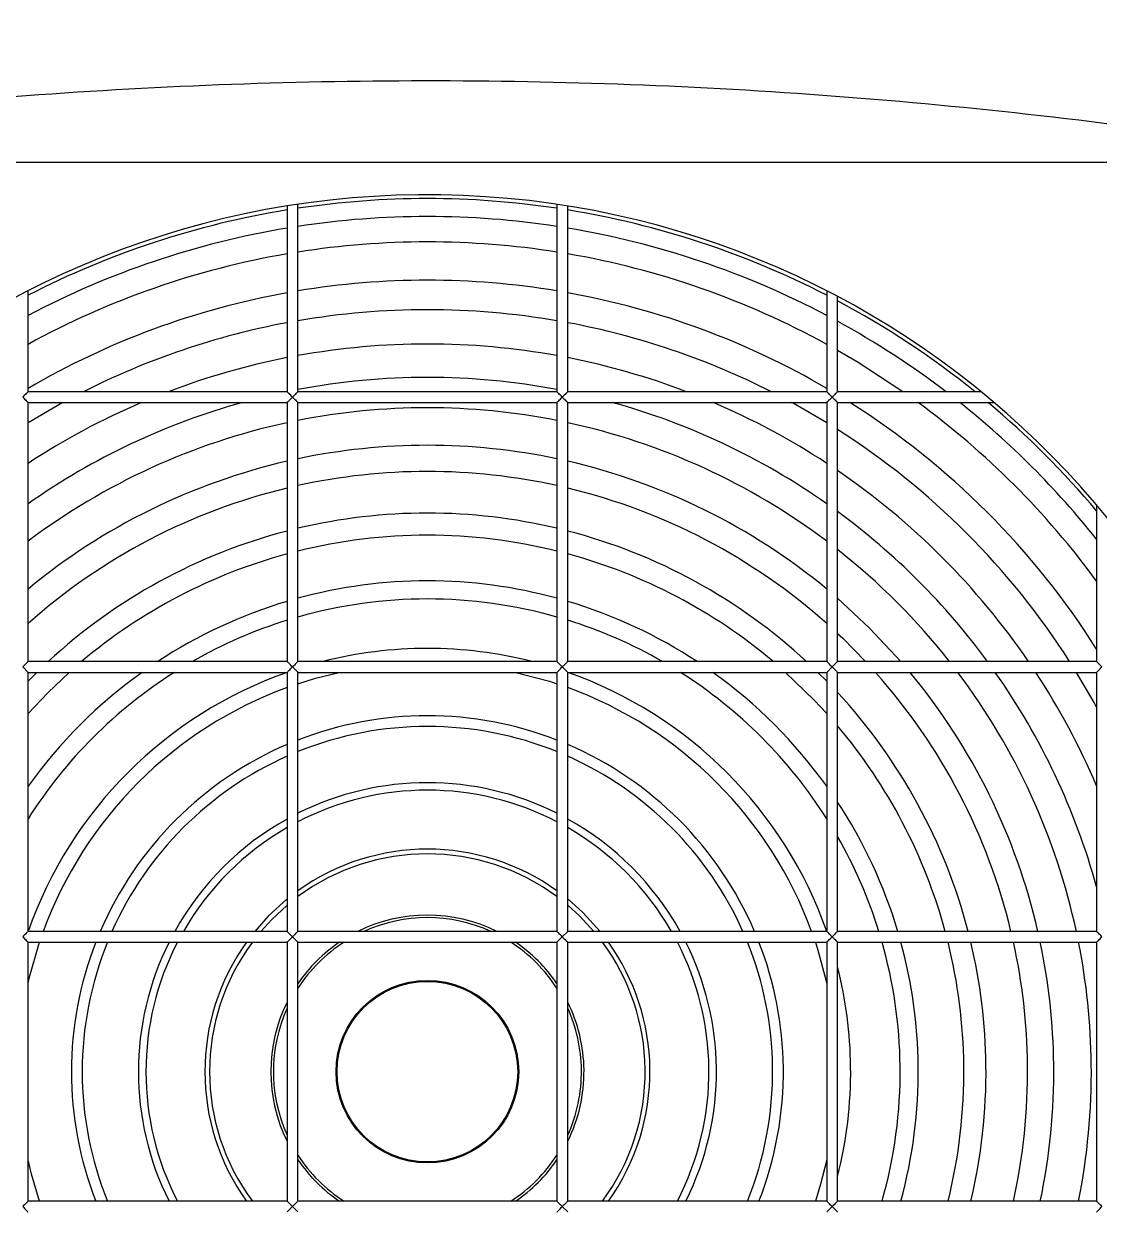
# Model space of a CAD drawing. Extents: x 14.8 to 109.8, y 1.6 to 86.6.
# Drawn here: x 47.512 to 51.498, y 36.308 to 40.702 of the extents above; entities that cross this region are included whole.
import ezdxf

# ---------------------------------------------------------------- set-up
doc = ezdxf.new("R2010")
doc.units = 0
doc.header["$MEASUREMENT"] = 0
doc.layers.add('OBJECT', color=7, linetype='CONTINUOUS')

msp = doc.modelspace()

# ---------------------------------------------------------------- linework, layer by layer
at = {"layer": 'OBJECT'}
for p, q in [((52.3283, 40.1882), (45.6883, 40.1882)), ((48.5283, 39.3382), (48.5283, 40.0326)), ((49.4883, 40.0326), (49.4883, 39.3382)), ((48.4883, 40.0264), (48.4883, 39.3382)), ((49.5283, 39.3382), (49.5283, 40.0264)), ((47.5283, 39.3382), (47.5283, 39.7117)), ((50.4883, 39.7117), (50.4883, 39.3382)), ((50.5283, 39.3382), (50.5283, 39.6909)), ((48.4883, 39.3382), (47.5283, 39.3382)), ((49.4883, 39.3382), (48.5283, 39.3382)), ((50.4883, 39.3382), (49.5283, 39.3382)), ((51.0607, 39.3382), (50.5283, 39.3382)), ((47.5283, 38.3382), (47.5283, 39.2982)), ((47.5283, 39.2982), (48.4883, 39.2982)), ((47.6573, 39.2982), (47.5283, 39.2235)), ((48.4883, 39.2982), (48.4883, 38.3382)), ((48.5283, 38.3382), (48.5283, 39.2982)), ((48.5283, 39.2982), (49.4883, 39.2982)), ((49.4883, 39.2982), (49.4883, 38.3382)), ((49.5283, 38.3382), (49.5283, 39.2982)), ((49.5283, 39.2982), (50.4883, 39.2982)), ((50.4883, 39.2982), (50.4883, 38.3382)), ((50.5283, 38.3382), (50.5283, 39.2982)), ((50.5283, 39.2982), (51.1088, 39.2982)), ((51.4883, 38.9187), (51.4883, 38.3382)), ((47.5083, 38.3182), (47.5283, 38.2982)), ((48.4883, 38.3382), (47.5283, 38.3382)), ((49.4883, 38.3382), (48.5283, 38.3382)), ((50.4883, 38.3382), (49.5283, 38.3382)), ((50.4883, 38.2982), (50.5083, 38.3182)), ((50.5283, 38.3382), (50.5083, 38.3182)), ((51.4883, 38.3382), (50.5283, 38.3382)), ((47.5283, 37.3382), (47.5283, 38.2982)), ((47.5283, 38.2982), (48.4883, 38.2982)), ((47.5609, 38.2982), (47.5283, 38.2657)), ((48.4883, 38.2982), (48.4883, 37.3382)), ((48.5283, 37.3382), (48.5283, 38.2982)), ((48.5283, 38.2982), (49.4883, 38.2982)), ((49.4883, 38.2982), (49.4883, 37.3382)), ((49.5283, 37.3382), (49.5283, 38.2982)), ((49.5283, 38.2982), (50.4883, 38.2982)), ((50.4883, 38.2657), (50.4558, 38.2982)), ((50.4883, 38.2982), (50.4883, 37.3382)), ((50.5283, 37.3382), (50.5283, 38.2982)), ((50.5283, 38.2982), (51.4883, 38.2982)), ((51.4883, 38.2982), (51.4883, 37.3382)), ((48.4883, 37.3382), (47.5283, 37.3382)), ((48.5083, 37.3182), (48.4883, 37.3382)), ((48.5083, 37.3182), (48.5283, 37.2982)), ((49.4883, 37.3382), (48.5283, 37.3382)), ((49.4883, 37.2982), (49.5083, 37.3182)), ((49.5283, 37.3382), (49.5083, 37.3182)), ((50.4883, 37.3382), (49.5283, 37.3382)), ((51.4883, 37.3382), (50.5283, 37.3382)), ((47.5283, 37.2982), (48.4883, 37.2982)), ((47.5283, 36.3382), (47.5283, 37.2982)), ((48.4883, 37.2982), (48.4883, 36.3382)), ((48.5283, 37.2982), (49.4883, 37.2982)), ((48.5283, 36.3382), (48.5283, 37.2982)), ((49.4883, 37.2982), (49.4883, 36.3382)), ((49.5283, 37.2982), (50.4883, 37.2982)), ((49.5283, 36.3382), (49.5283, 37.2982)), ((50.4883, 37.2982), (50.4883, 36.3382)), ((50.5283, 36.3382), (50.5283, 37.2982)), ((50.5283, 37.2982), (51.4883, 37.2982)), ((51.4883, 37.2982), (51.4883, 36.3382)), ((48.4883, 36.3382), (47.5283, 36.3382)), ((48.5283, 36.3382), (48.5083, 36.3182)), ((49.4883, 36.3382), (48.5283, 36.3382)), ((49.5083, 36.3182), (49.4883, 36.3382)), ((50.4883, 36.3382), (49.5283, 36.3382)), ((51.4883, 36.3382), (50.5283, 36.3382)), ((48.4883, 36.2982), (48.5083, 36.3182)), ((49.5083, 36.3182), (49.5283, 36.2982))]:
    msp.add_line(p, q, dxfattribs=at)
at = {"layer": 'OBJECT', "flags": 128}
for points in [[(50.7708, 39.3382), (50.6052, 39.4463), (50.5283, 39.4915)], [(47.5283, 39.3382), (47.528, 39.3379), (47.5271, 39.337), (47.5256, 39.3355), (47.5236, 39.3335), (47.5212, 39.3311), (47.5183, 39.3282), (47.5152, 39.3251), (47.5118, 39.3217), (47.5083, 39.3182)], [(48.5083, 39.3182), (48.5049, 39.3217), (48.5015, 39.3251), (48.4983, 39.3282), (48.4955, 39.3311), (48.493, 39.3335), (48.491, 39.3355), (48.4895, 39.337), (48.4886, 39.3379), (48.4883, 39.3382)], [(48.5283, 39.3382), (48.528, 39.3379), (48.5271, 39.337), (48.5256, 39.3355), (48.5236, 39.3335), (48.5212, 39.3311), (48.5183, 39.3282), (48.5152, 39.3251), (48.5118, 39.3217), (48.5083, 39.3182)], [(49.5083, 39.3182), (49.5049, 39.3217), (49.5015, 39.3251), (49.4983, 39.3282), (49.4955, 39.3311), (49.493, 39.3335), (49.491, 39.3355), (49.4895, 39.337), (49.4886, 39.3379), (49.4883, 39.3382)], [(49.5283, 39.3382), (49.528, 39.3379), (49.5271, 39.337), (49.5256, 39.3355), (49.5236, 39.3335), (49.5212, 39.3311), (49.5183, 39.3282), (49.5152, 39.3251), (49.5118, 39.3217), (49.5083, 39.3182)], [(50.5083, 39.3182), (50.5049, 39.3217), (50.5015, 39.3251), (50.4983, 39.3282), (50.4955, 39.3311), (50.493, 39.3335), (50.491, 39.3355), (50.4895, 39.337), (50.4886, 39.3379), (50.4883, 39.3382)], [(50.5283, 39.3382), (50.528, 39.3379), (50.5271, 39.337), (50.5256, 39.3355), (50.5236, 39.3335), (50.5212, 39.3311), (50.5183, 39.3282), (50.5152, 39.3251), (50.5118, 39.3217), (50.5083, 39.3182)], [(47.5083, 39.3182), (47.512, 39.3145), (47.5155, 39.311), (47.5189, 39.3077), (47.5218, 39.3047), (47.5243, 39.3023), (47.5262, 39.3003), (47.5276, 39.299), (47.5282, 39.2983), (47.5283, 39.2982)], [(48.4883, 39.2982), (48.4884, 39.2983), (48.4891, 39.299), (48.4904, 39.3003), (48.4924, 39.3023), (48.4949, 39.3047), (48.4978, 39.3077), (48.5011, 39.311), (48.5046, 39.3145), (48.5083, 39.3182)], [(48.5083, 39.3182), (48.512, 39.3145), (48.5155, 39.311), (48.5189, 39.3077), (48.5218, 39.3047), (48.5243, 39.3023), (48.5262, 39.3003), (48.5276, 39.299), (48.5282, 39.2983), (48.5283, 39.2982)], [(49.4883, 39.2982), (49.4884, 39.2983), (49.4891, 39.299), (49.4904, 39.3003), (49.4924, 39.3023), (49.4949, 39.3047), (49.4978, 39.3077), (49.5011, 39.311), (49.5046, 39.3145), (49.5083, 39.3182)], [(49.5083, 39.3182), (49.512, 39.3145), (49.5155, 39.311), (49.5189, 39.3077), (49.5218, 39.3047), (49.5243, 39.3023), (49.5262, 39.3003), (49.5276, 39.299), (49.5282, 39.2983), (49.5283, 39.2982)], [(50.4883, 39.2235), (50.3634, 39.296), (50.3594, 39.2982)], [(50.4883, 39.2982), (50.4884, 39.2983), (50.4891, 39.299), (50.4904, 39.3003), (50.4924, 39.3023), (50.4949, 39.3047), (50.4978, 39.3077), (50.5011, 39.311), (50.5046, 39.3145), (50.5083, 39.3182)], [(50.5083, 39.3182), (50.512, 39.3145), (50.5155, 39.311), (50.5189, 39.3077), (50.5218, 39.3047), (50.5243, 39.3023), (50.5262, 39.3003), (50.5276, 39.299), (50.5282, 39.2983), (50.5283, 39.2982)], [(50.763, 38.3382), (50.6471, 38.4625), (50.5283, 38.5729)], [(50.5283, 38.4423), (50.5473, 38.4243), (50.6324, 38.3382)], [(47.5283, 38.3382), (47.528, 38.3379), (47.5271, 38.337), (47.5256, 38.3355), (47.5236, 38.3335), (47.5212, 38.3311), (47.5183, 38.3282), (47.5152, 38.3251), (47.5118, 38.3217), (47.5083, 38.3182)], [(48.5083, 38.3182), (48.5049, 38.3217), (48.5015, 38.3251), (48.4983, 38.3282), (48.4955, 38.3311), (48.493, 38.3335), (48.491, 38.3355), (48.4895, 38.337), (48.4886, 38.3379), (48.4883, 38.3382)], [(48.4883, 38.2982), (48.4884, 38.2983), (48.4891, 38.299), (48.4904, 38.3003), (48.4924, 38.3023), (48.4949, 38.3047), (48.4978, 38.3077), (48.5011, 38.311), (48.5046, 38.3145), (48.5083, 38.3182)], [(48.5283, 38.3382), (48.528, 38.3379), (48.5271, 38.337), (48.5256, 38.3355), (48.5236, 38.3335), (48.5212, 38.3311), (48.5183, 38.3282), (48.5152, 38.3251), (48.5118, 38.3217), (48.5083, 38.3182)], [(48.5083, 38.3182), (48.512, 38.3145), (48.5155, 38.311), (48.5189, 38.3077), (48.5218, 38.3047), (48.5243, 38.3023), (48.5262, 38.3003), (48.5276, 38.299), (48.5282, 38.2983), (48.5283, 38.2982)], [(49.5083, 38.3182), (49.5049, 38.3217), (49.5015, 38.3251), (49.4983, 38.3282), (49.4955, 38.3311), (49.493, 38.3335), (49.491, 38.3355), (49.4895, 38.337), (49.4886, 38.3379), (49.4883, 38.3382)], [(49.4883, 38.2982), (49.4884, 38.2983), (49.4891, 38.299), (49.4904, 38.3003), (49.4924, 38.3023), (49.4949, 38.3047), (49.4978, 38.3077), (49.5011, 38.311), (49.5046, 38.3145), (49.5083, 38.3182)], [(49.5283, 38.3382), (49.528, 38.3379), (49.5271, 38.337), (49.5256, 38.3355), (49.5236, 38.3335), (49.5212, 38.3311), (49.5183, 38.3282), (49.5152, 38.3251), (49.5118, 38.3217), (49.5083, 38.3182)], [(49.5083, 38.3182), (49.512, 38.3145), (49.5155, 38.311), (49.5189, 38.3077), (49.5218, 38.3047), (49.5243, 38.3023), (49.5262, 38.3003), (49.5276, 38.299), (49.5282, 38.2983), (49.5283, 38.2982)], [(50.5083, 38.3182), (50.5049, 38.3217), (50.5015, 38.3251), (50.4983, 38.3282), (50.4955, 38.3311), (50.493, 38.3335), (50.491, 38.3355), (50.4895, 38.337), (50.4886, 38.3379), (50.4883, 38.3382)], [(50.5083, 38.3182), (50.512, 38.3145), (50.5155, 38.311), (50.5189, 38.3077), (50.5218, 38.3047), (50.5243, 38.3023), (50.5262, 38.3003), (50.5276, 38.299), (50.5282, 38.2983), (50.5283, 38.2982)], [(51.5083, 38.3182), (51.5049, 38.3217), (51.5015, 38.3251), (51.4983, 38.3282), (51.4955, 38.3311), (51.493, 38.3335), (51.491, 38.3355), (51.4895, 38.337), (51.4886, 38.3379), (51.4883, 38.3382)], [(51.4883, 38.2982), (51.4884, 38.2983), (51.4891, 38.299), (51.4904, 38.3003), (51.4924, 38.3023), (51.4949, 38.3047), (51.4978, 38.3077), (51.5011, 38.311), (51.5046, 38.3145), (51.5083, 38.3182)], [(47.5283, 38.1458), (47.6012, 38.2228), (47.6807, 38.2982)], [(48.5283, 38.256), (48.5935, 38.2761), (48.6811, 38.2982)], [(49.3356, 38.2982), (49.4603, 38.265), (49.4883, 38.256)], [(50.3359, 38.2982), (50.4421, 38.1956), (50.4883, 38.1458)], [(51.4883, 38.1693), (51.4792, 38.1859), (51.4136, 38.2982)], [(48.4883, 37.4583), (48.4186, 37.3947), (48.3682, 37.3382)], [(49.6484, 37.3382), (49.5848, 37.408), (49.5283, 37.4583)], [(48.3911, 37.3382), (48.4312, 37.3824), (48.4883, 37.4355)], [(49.5283, 37.4355), (49.5725, 37.3954), (49.6256, 37.3382)], [(47.5283, 37.3382), (47.528, 37.3379), (47.5271, 37.337), (47.5256, 37.3355), (47.5236, 37.3335), (47.5212, 37.3311), (47.5183, 37.3282), (47.5152, 37.3251), (47.5118, 37.3217), (47.5083, 37.3182)], [(47.5083, 37.3182), (47.512, 37.3145), (47.5155, 37.311), (47.5189, 37.3077), (47.5218, 37.3047), (47.5243, 37.3023), (47.5262, 37.3003), (47.5276, 37.299), (47.5282, 37.2983), (47.5283, 37.2982)], [(48.4883, 37.2982), (48.4884, 37.2983), (48.4891, 37.299), (48.4904, 37.3003), (48.4924, 37.3023), (48.4949, 37.3047), (48.4978, 37.3077), (48.5011, 37.311), (48.5046, 37.3145), (48.5083, 37.3182)], [(48.5283, 37.3382), (48.528, 37.3379), (48.5271, 37.337), (48.5256, 37.3355), (48.5236, 37.3335), (48.5212, 37.3311), (48.5183, 37.3282), (48.5152, 37.3251), (48.5118, 37.3217), (48.5083, 37.3182)], [(49.5083, 37.3182), (49.5049, 37.3217), (49.5015, 37.3251), (49.4983, 37.3282), (49.4955, 37.3311), (49.493, 37.3335), (49.491, 37.3355), (49.4895, 37.337), (49.4886, 37.3379), (49.4883, 37.3382)], [(49.5083, 37.3182), (49.512, 37.3145), (49.5155, 37.311), (49.5189, 37.3077), (49.5218, 37.3047), (49.5243, 37.3023), (49.5262, 37.3003), (49.5276, 37.299), (49.5282, 37.2983), (49.5283, 37.2982)], [(50.5083, 37.3182), (50.5049, 37.3217), (50.5015, 37.3251), (50.4983, 37.3282), (50.4955, 37.3311), (50.493, 37.3335), (50.491, 37.3355), (50.4895, 37.337), (50.4886, 37.3379), (50.4883, 37.3382)], [(50.4883, 37.2982), (50.4884, 37.2983), (50.4891, 37.299), (50.4904, 37.3003), (50.4924, 37.3023), (50.4949, 37.3047), (50.4978, 37.3077), (50.5011, 37.311), (50.5046, 37.3145), (50.5083, 37.3182)], [(50.5283, 37.3382), (50.528, 37.3379), (50.5271, 37.337), (50.5256, 37.3355), (50.5236, 37.3335), (50.5212, 37.3311), (50.5183, 37.3282), (50.5152, 37.3251), (50.5118, 37.3217), (50.5083, 37.3182)], [(50.5083, 37.3182), (50.512, 37.3145), (50.5155, 37.311), (50.5189, 37.3077), (50.5218, 37.3047), (50.5243, 37.3023), (50.5262, 37.3003), (50.5276, 37.299), (50.5282, 37.2983), (50.5283, 37.2982)], [(51.5083, 37.3182), (51.5049, 37.3217), (51.5015, 37.3251), (51.4983, 37.3282), (51.4955, 37.3311), (51.493, 37.3335), (51.491, 37.3355), (51.4895, 37.337), (51.4886, 37.3379), (51.4883, 37.3382)], [(51.4883, 37.2982), (51.4884, 37.2983), (51.4891, 37.299), (51.4904, 37.3003), (51.4924, 37.3023), (51.4949, 37.3047), (51.4978, 37.3077), (51.5011, 37.311), (51.5046, 37.3145), (51.5083, 37.3182)], [(47.5283, 37.1455), (47.5326, 37.1642), (47.5706, 37.2982)], [(50.4461, 37.2982), (50.4558, 37.2681), (50.4883, 37.1455)], [(47.5706, 36.3382), (47.5408, 36.4388), (47.5283, 36.491)], [(50.4883, 36.491), (50.4656, 36.4013), (50.4461, 36.3382)], [(47.5283, 36.3382), (47.528, 36.3379), (47.5271, 36.337), (47.5256, 36.3355), (47.5236, 36.3335), (47.5212, 36.3311), (47.5183, 36.3282), (47.5152, 36.3251), (47.5118, 36.3217), (47.5083, 36.3182)], [(48.5083, 36.3182), (48.5049, 36.3217), (48.5015, 36.3251), (48.4983, 36.3282), (48.4955, 36.3311), (48.493, 36.3335), (48.491, 36.3355), (48.4895, 36.337), (48.4886, 36.3379), (48.4883, 36.3382)], [(49.5283, 36.3382), (49.528, 36.3379), (49.5271, 36.337), (49.5256, 36.3355), (49.5236, 36.3335), (49.5212, 36.3311), (49.5183, 36.3282), (49.5152, 36.3251), (49.5118, 36.3217), (49.5083, 36.3182)], [(50.5083, 36.3182), (50.5049, 36.3217), (50.5015, 36.3251), (50.4983, 36.3282), (50.4955, 36.3311), (50.493, 36.3335), (50.491, 36.3355), (50.4895, 36.337), (50.4886, 36.3379), (50.4883, 36.3382)], [(50.5283, 36.3382), (50.528, 36.3379), (50.5271, 36.337), (50.5256, 36.3355), (50.5236, 36.3335), (50.5212, 36.3311), (50.5183, 36.3282), (50.5152, 36.3251), (50.5118, 36.3217), (50.5083, 36.3182)], [(51.5083, 36.3182), (51.5049, 36.3217), (51.5015, 36.3251), (51.4983, 36.3282), (51.4955, 36.3311), (51.493, 36.3335), (51.491, 36.3355), (51.4895, 36.337), (51.4886, 36.3379), (51.4883, 36.3382)], [(47.5083, 36.3182), (47.512, 36.3145), (47.5155, 36.311), (47.5189, 36.3077), (47.5218, 36.3047), (47.5243, 36.3023), (47.5262, 36.3003), (47.5276, 36.299), (47.5282, 36.2983), (47.5283, 36.2982)], [(48.5083, 36.3182), (48.512, 36.3145), (48.5155, 36.311), (48.5189, 36.3077), (48.5218, 36.3047), (48.5243, 36.3023), (48.5262, 36.3003), (48.5276, 36.299), (48.5282, 36.2983), (48.5283, 36.2982)], [(49.4883, 36.2982), (49.4884, 36.2983), (49.4891, 36.299), (49.4904, 36.3003), (49.4924, 36.3023), (49.4949, 36.3047), (49.4978, 36.3077), (49.5011, 36.311), (49.5046, 36.3145), (49.5083, 36.3182)], [(50.4883, 36.2982), (50.4884, 36.2983), (50.4891, 36.299), (50.4904, 36.3003), (50.4924, 36.3023), (50.4949, 36.3047), (50.4978, 36.3077), (50.5011, 36.311), (50.5046, 36.3145), (50.5083, 36.3182)], [(50.5083, 36.3182), (50.512, 36.3145), (50.5155, 36.311), (50.5189, 36.3077), (50.5218, 36.3047), (50.5243, 36.3023), (50.5262, 36.3003), (50.5276, 36.299), (50.5282, 36.2983), (50.5283, 36.2982)], [(51.4883, 36.2982), (51.4884, 36.2983), (51.4891, 36.299), (51.4904, 36.3003), (51.4924, 36.3023), (51.4949, 36.3047), (51.4978, 36.3077), (51.5011, 36.311), (51.5046, 36.3145), (51.5083, 36.3182)]]:
    msp.add_lwpolyline(points, dxfattribs=at)
at = {"layer": 'OBJECT'}
for radius in [0.3383, 0.3346]:
    msp.add_circle((49.0083, 36.8182), radius, dxfattribs=at)
for radius, start, end in [(3.25, 0, 267.3717), (3.2357, 81.4689, 98.5311), (3.2357, 99.248, 117.2196), (3.1693, 81.2888, 98.7112), (3.2357, 62.7804, 80.752), (3.1693, 99.4435, 117.8385), (3.1693, 62.1615, 80.5565), (3.0752, 81.02, 98.98), (3.0752, 99.7353, 118.7688), (3.0752, 61.2312, 80.2647), (2.9331, 80.5811, 99.4189), (2.9331, 100.2119, 120.3042), (2.9331, 59.6958, 79.7881), (2.8241, 80.2143, 99.7857), (3.2357, 51.1527, 61.981), (2.8241, 100.6103, 116.8352), (2.8241, 63.1648, 79.3897), (3.1693, 52.6676, 61.3406), (2.6969, 79.7476, 100.2524), (2.6969, 101.1173, 110.8648), (2.6969, 69.1352, 78.8827), (2.5729, 79.2478, 100.7522), (2.6969, 113.1336, 123.2839), (2.5729, 105.4415, 125.1159), (2.5729, 54.8841, 74.5585), (2.6969, 56.7161, 66.8664), (2.9331, 32.2712, 57.7288), (3.0752, 36.2482, 53.7518), (3.1693, 38.5091, 51.4909), (3.2357, 39.9631, 50.0369), (2.4606, 78.7511, 101.2489), (2.4606, 102.2002, 126.9754), (2.4606, 53.0246, 77.7998), (2.8241, 32.5624, 57.4376), (2.3215, 78.0673, 101.9327), (2.3215, 102.9437, 129.6071), (2.3215, 50.3929, 77.0563), (2.2244, 77.5383, 102.4617), (2.6969, 34.3065, 55.6935), (2.2244, 103.5191, 131.7088), (2.2244, 48.2912, 76.4809), (2.0702, 76.593, 103.407), (2.5729, 36.2123, 53.7877), (2.0702, 104.5479, 132.7567), (1.9882, 76.0293, 103.9707), (2.0702, 47.2433, 75.4521), (1.9882, 105.1617, 130.1361), (1.9882, 49.8639, 74.8383), (2.4606, 38.1504, 51.8496), (1.8191, 74.7007, 105.2993), (1.8191, 106.6097, 123.3255), (1.752, 74.0989, 105.9011), (1.8191, 56.6745, 73.3903), (1.752, 107.266, 119.8196), (1.752, 60.1804, 72.734), (1.5687, 75.6858, 104.3142), (1.752, 122.3533, 147.6467), (1.5687, 109.3597, 160.6403), (1.8191, 125.5534, 144.4466), (1.5687, 19.3597, 70.6403), (1.752, 32.3533, 57.6467), (1.8191, 35.5534, 54.4466), (2.2244, 13.5191, 41.7088), (2.3215, 12.9437, 39.6071), (2.4606, 12.2002, 36.9754), (2.5729, 15.4415, 35.1159), (2.6969, 23.1336, 33.2839), (1.5157, 110.0637, 159.9363), (1.5157, 20.0637, 69.9363), (2.0702, 14.5479, 42.7567), (1.3193, 68.6636, 111.3364), (1.2795, 67.9671, 112.0329), (1.9882, 15.1617, 40.1361), (1.3193, 113.2138, 156.7862), (1.3193, 23.2138, 66.7862), (1.2795, 113.9789, 156.0211), (1.2795, 23.9789, 66.0211), (1.0711, 63.3769, 116.6231), (1.0433, 62.608, 117.392), (1.8191, 16.6097, 33.3255), (1.0711, 119.0428, 150.9572), (1.0711, 29.0428, 60.9572), (1.0433, 119.8952, 150.1048), (1.0433, 29.8952, 60.1048), (1.752, 17.266, 29.8196), (0.8247, 54.4058, 125.5942), (0.8071, 53.5065, 126.4935), (0.5804, 63.6377, 116.3623), (0.5709, 65.6295, 114.3705), (1.3193, 158.6636, 201.3364), (1.2795, 157.9671, 202.0329), (1.0711, 153.3769, 206.6231), (1.0433, 152.608, 207.392), (0.8247, 144.4058, 215.5942), (0.8071, 143.5065, 216.4935), (0.5709, 122.7724, 147.2276), (0.5804, 124.2, 145.8), (0.5709, 32.7724, 57.2276), (0.5804, 34.2, 55.8), (0.8071, 0.6515, 36.4935), (0.8247, 0.6515, 35.5942), (1.0433, 0.6515, 27.392), (1.0711, 0.6515, 26.6231), (1.2795, 0.6515, 22.0329), (1.3193, 0.6515, 21.3364), (1.752, 0.6515, 15.9011), (1.8191, 0.6515, 15.2993), (1.9882, 0.6515, 13.9707), (2.0702, 0.6515, 13.407), (2.2244, 0.6515, 12.4617), (2.3215, 0.6515, 11.9327), (2.4606, 0.6515, 11.2489), (1.5687, 0.6515, 14.3142), (0.5804, 153.6377, 206.3623), (0.5709, 155.6295, 204.3705), (0.5804, 0.6515, 26.3623), (0.5709, 0.6515, 24.3705), (0.5804, 333.6377, 0.6515), (0.5709, 335.6295, 0.6515), (0.8071, 323.5065, 0.6515), (0.8247, 324.4058, 0.6515), (1.0433, 332.608, 0.6515), (1.0711, 333.3769, 0.6515), (1.2795, 337.9671, 0.6515), (1.3193, 338.6636, 0.6515), (1.5687, 345.6858, 0.6515), (1.752, 344.0989, 0.6515), (1.8191, 344.7007, 0.6515), (1.9882, 346.0293, 0.6515), (2.0702, 346.593, 0.6515), (2.2244, 347.5383, 0.6515), (2.3215, 348.0673, 0.6515), (2.4606, 348.7511, 0.6515), (3.25, 272.6283, 0), (0.5709, 212.7724, 237.2276), (0.5804, 214.2, 235.8), (0.5709, 302.7724, 327.2276), (0.5804, 304.2, 325.8)]:
    msp.add_arc((49.0083, 36.8182), radius, start, end, dxfattribs=at)
for points, knots in [([(45.3741, 40.6983), (45.7891, 40.7438), (46.6198, 40.8351), (47.8685, 40.9056), (49.1166, 40.9279), (50.3276, 40.8975), (51.5043, 40.8245), (52.263, 40.7403), (52.6426, 40.6983)], [0, 0, 0, 0, 0.171879, 0.344058, 0.51475, 0.685735, 0.842753, 1, 1, 1, 1]), ([(52.6356, 40.6408), (52.2572, 40.6827), (51.5, 40.7667), (50.3264, 40.8396), (49.1171, 40.87), (47.8721, 40.8477), (46.6251, 40.7774), (45.796, 40.6864), (45.3811, 40.6408)], [0, 0, 0, 0, 0.157018, 0.314265, 0.484956, 0.655942, 0.827821, 1, 1, 1, 1]), ([(45.5572, 40.1913), (45.5813, 40.1955), (45.8558, 40.2433), (46.3828, 40.323), (47.1407, 40.4088), (47.9013, 40.4655), (48.6636, 40.4932), (49.4263, 40.4918), (50.1885, 40.4615), (50.9489, 40.4015), (51.7068, 40.3146), (52.2086, 40.2324), (52.4594, 40.1913)], [0, 0, 0, 0, 0.010564, 0.120488, 0.230452, 0.340376, 0.4503, 0.560264, 0.670188, 0.780112, 0.890076, 1, 1, 1, 1])]:
    msp.add_open_spline(points, degree=3, knots=knots, dxfattribs=at)

doc.saveas('drawing.dxf')
